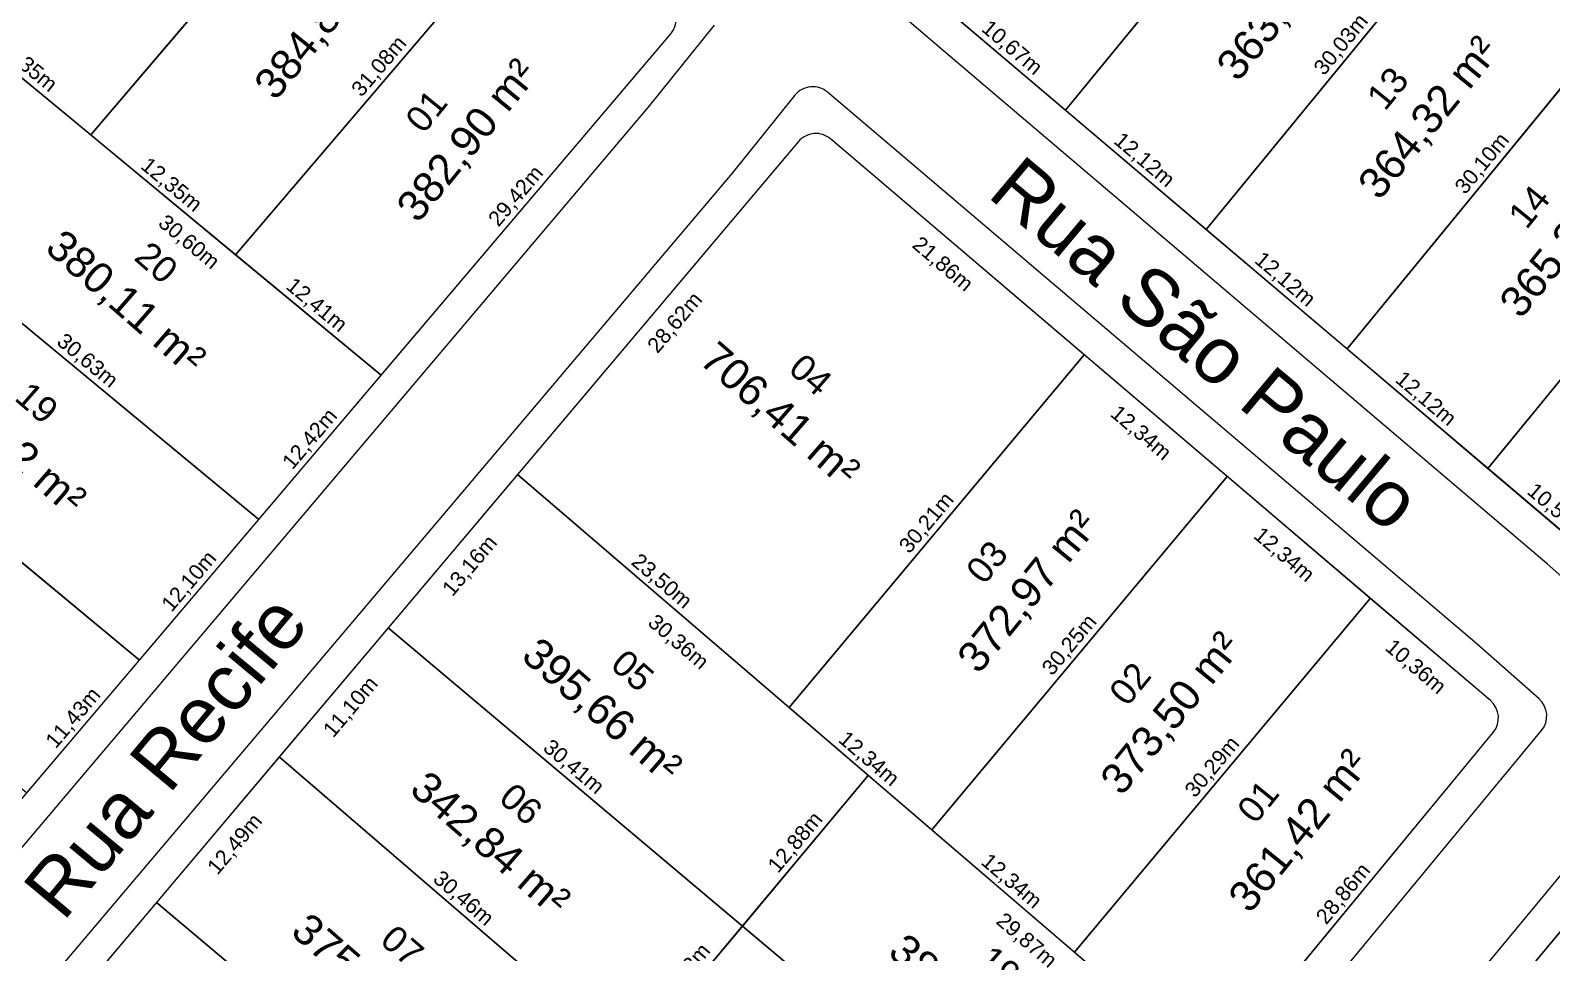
# Model space of a CAD drawing. Header units: metres. Extents: x 3808 to 8215, y 2374 to 6187.
# Drawn here: x 5240.5 to 5340.4, y 3502.2 to 3562.7 of the extents above; entities that cross this region are included whole.
import ezdxf

# ---------------------------------------------------------------- set-up
doc = ezdxf.new("R2010")
doc.units = ezdxf.units.M
for name, color, linetype in [('Areas Lotes', 1, 'Continuous'), ('Calçada', 8, 'Continuous'), ('COTAS', 7, 'Continuous'), ('Lote', 7, 'Continuous'), ('Nome das Ruas', 7, 'Continuous'), ('Nº Lote', 7, 'Continuous'), ('quadras', 7, 'Continuous')]:
    doc.layers.add(name, color=color, linetype=linetype)
doc.styles.add('Arial', font='arial.ttf')
doc.dimstyles.new('Copy(2) of ISO-25', dxfattribs={"dimtxt": 1, "dimasz": 2.5, "dimexe": 1.25, "dimexo": 0.625, "dimgap": 0.2, "dimtad": 1, "dimtoh": 1, "dimlfac": 1, "dimzin": 1, "dimtxsty": 'Arial', "dimblk": 'NONE', "dimcen": 0, "dimse1": 1, "dimse2": 1, "dimsd1": 1, "dimsd2": 1, "dimclrt": 256, "dimaunit": 1, "dimadec": 3, "dimazin": 0, "dimtfac": 1, "dimtmove": 0, "dimatfit": 3, "dimldrblk": 'NONE', "dimfxl": 1, "dimtolj": 1, "dimtzin": 0, "dimarcsym": 0})

# ---------------------------------------------------------------- blocks, each defined once
blk = doc.blocks.new('*D7905')
at = {"layer": 'Defpoints', "color": 0, "linetype": 'Continuous', "transparency": 16777216}
for p in [(5255.49, 3530.628), (5255.49, 3530.628), (5247.66, 3521.401)]:
    blk.add_point(p, dxfattribs=at)
at = {"layer": 'Lote', "linetype": 'Continuous', "lineweight": 5, "transparency": 16777216, "insert": (5250.964, 3526.533), "char_height": 1, "attachment_point": 5, "rotation": 49.68513, "style": 'Arial'}
blk.add_mtext('\\A1;12,10m', dxfattribs=at)
blk = doc.blocks.new('_None')
blk = doc.blocks.new('*D7906')
at = {"layer": 'Defpoints', "color": 0, "linetype": 'Continuous', "transparency": 16777216}
for p in [(5263.523, 3540.096), (5263.523, 3540.096), (5255.49, 3530.628)]:
    blk.add_point(p, dxfattribs=at)
at = {"layer": 'Lote', "linetype": 'Continuous', "lineweight": 5, "transparency": 16777216, "insert": (5258.896, 3535.88), "char_height": 1, "attachment_point": 5, "rotation": 49.68513, "style": 'Arial'}
blk.add_mtext('\\A1;12,42m', dxfattribs=at)
blk = doc.blocks.new('*D7907')
at = {"layer": 'Defpoints', "color": 0, "linetype": 'Continuous', "transparency": 16777216}
for p in [(5247.66, 3521.401), (5247.66, 3521.401), (5240.267, 3512.688)]:
    blk.add_point(p, dxfattribs=at)
at = {"layer": 'Lote', "linetype": 'Continuous', "lineweight": 5, "transparency": 16777216, "insert": (5243.353, 3517.563), "char_height": 1, "attachment_point": 5, "rotation": 49.68513, "style": 'Arial'}
blk.add_mtext('\\A1;11,43m', dxfattribs=at)
blk = doc.blocks.new('*D8763')
at = {"layer": 'Defpoints', "color": 0, "linetype": 'Continuous', "transparency": 16777216}
for p in [(5300.337, 3564.405), (5308.472, 3557.506), (5308.472, 3557.506)]:
    blk.add_point(p, dxfattribs=at)
at = {"layer": 'COTAS', "linetype": 'Continuous', "lineweight": 5, "transparency": 16777216, "insert": (5304.922, 3561.566), "char_height": 1, "attachment_point": 5, "rotation": 319.69681, "style": 'Arial'}
blk.add_mtext('\\A1;10,67m', dxfattribs=at)
blk = doc.blocks.new('*D8764')
at = {"layer": 'Defpoints', "color": 0, "linetype": 'Continuous', "transparency": 16777216}
for p in [(5308.472, 3557.506), (5317.715, 3549.666), (5317.715, 3549.666)]:
    blk.add_point(p, dxfattribs=at)
at = {"layer": 'COTAS', "linetype": 'Continuous', "lineweight": 5, "transparency": 16777216, "insert": (5313.611, 3554.197), "char_height": 1, "attachment_point": 5, "rotation": 319.69681, "style": 'Arial'}
blk.add_mtext('\\A1;12,12m', dxfattribs=at)
blk = doc.blocks.new('*D8765')
at = {"layer": 'Defpoints', "color": 0, "linetype": 'Continuous', "transparency": 16777216}
for p in [(5317.715, 3549.666), (5326.958, 3541.827), (5326.958, 3541.827)]:
    blk.add_point(p, dxfattribs=at)
at = {"layer": 'COTAS', "linetype": 'Continuous', "lineweight": 5, "transparency": 16777216, "insert": (5322.854, 3546.357), "char_height": 1, "attachment_point": 5, "rotation": 319.69681, "style": 'Arial'}
blk.add_mtext('\\A1;12,12m', dxfattribs=at)
blk = doc.blocks.new('*D8766')
at = {"layer": 'Defpoints', "color": 0, "linetype": 'Continuous', "transparency": 16777216}
for p in [(5326.958, 3541.827), (5336.201, 3533.987), (5336.201, 3533.987)]:
    blk.add_point(p, dxfattribs=at)
at = {"layer": 'COTAS', "linetype": 'Continuous', "lineweight": 5, "transparency": 16777216, "insert": (5332.097, 3538.518), "char_height": 1, "attachment_point": 5, "rotation": 319.69681, "style": 'Arial'}
blk.add_mtext('\\A1;12,12m', dxfattribs=at)
blk = doc.blocks.new('*D8767')
at = {"layer": 'Defpoints', "color": 0, "linetype": 'Continuous', "transparency": 16777216}
for p in [(5336.201, 3533.987), (5344.279, 3527.136), (5344.279, 3527.136)]:
    blk.add_point(p, dxfattribs=at)
at = {"layer": 'COTAS', "linetype": 'Continuous', "lineweight": 5, "transparency": 16777216, "insert": (5340.758, 3531.172), "char_height": 1, "attachment_point": 5, "rotation": 319.69681, "style": 'Arial'}
blk.add_mtext('\\A1;10,59m', dxfattribs=at)
blk = doc.blocks.new('*D8787')
at = {"layer": 'Defpoints', "color": 0, "linetype": 'Continuous', "transparency": 16777216}
for p in [(5327.602, 3580.845), (5327.602, 3580.845), (5308.472, 3557.506)]:
    blk.add_point(p, dxfattribs=at)
at = {"layer": 'COTAS', "linetype": 'Continuous', "lineweight": 5, "transparency": 16777216, "insert": (5317.417, 3569.683), "char_height": 1, "attachment_point": 5, "rotation": 50.66007, "style": 'Arial'}
blk.add_mtext('\\A1;30,18m', dxfattribs=at)
blk = doc.blocks.new('*D8788')
at = {"layer": 'Defpoints', "color": 0, "linetype": 'Continuous', "transparency": 16777216}
for p in [(5336.749, 3572.888), (5336.749, 3572.888), (5317.715, 3549.666)]:
    blk.add_point(p, dxfattribs=at)
at = {"layer": 'COTAS', "linetype": 'Continuous', "lineweight": 5, "transparency": 16777216, "insert": (5326.612, 3561.785), "char_height": 1, "attachment_point": 5, "rotation": 50.66007, "style": 'Arial'}
blk.add_mtext('\\A1;30,03m', dxfattribs=at)
blk = doc.blocks.new('*D8789')
at = {"layer": 'Defpoints', "color": 0, "linetype": 'Continuous', "transparency": 16777216}
for p in [(5346.04, 3565.107), (5346.04, 3565.107), (5326.958, 3541.827)]:
    blk.add_point(p, dxfattribs=at)
at = {"layer": 'COTAS', "linetype": 'Continuous', "lineweight": 5, "transparency": 16777216, "insert": (5335.879, 3553.975), "char_height": 1, "attachment_point": 5, "rotation": 50.66007, "style": 'Arial'}
blk.add_mtext('\\A1;30,10m', dxfattribs=at)
blk = doc.blocks.new('*D8790')
at = {"layer": 'Defpoints', "color": 0, "linetype": 'Continuous', "transparency": 16777216}
for p in [(5355.331, 3557.326), (5355.331, 3557.326), (5336.201, 3533.987)]:
    blk.add_point(p, dxfattribs=at)
at = {"layer": 'COTAS', "linetype": 'Continuous', "lineweight": 5, "transparency": 16777216, "insert": (5345.146, 3546.164), "char_height": 1, "attachment_point": 5, "rotation": 50.66007, "style": 'Arial'}
blk.add_mtext('\\A1;30,18m', dxfattribs=at)
blk = doc.blocks.new('*D1396')
at = {"layer": 'Defpoints', "color": 0, "linetype": 'Continuous', "transparency": 16777216}
for p in [(5345.423, 3508.95), (5347.15, 3507.517), (5326.726, 3486.426)]:
    blk.add_point(p, dxfattribs=at)
at = {"layer": 'COTAS', "linetype": 'Continuous', "lineweight": 5, "transparency": 16777216, "insert": (5337.185, 3496.767), "char_height": 1, "attachment_point": 5, "rotation": 50.30406, "style": 'Arial'}
blk.add_mtext('\\A1;29,27m', dxfattribs=at)
blk = doc.blocks.new('*D1448')
at = {"layer": 'Defpoints', "color": 0, "linetype": 'Continuous', "transparency": 16777216}
for p in [(5336.56, 3516.64), (5336.56, 3516.64), (5318.2, 3494.375)]:
    blk.add_point(p, dxfattribs=at)
at = {"layer": 'COTAS', "linetype": 'Continuous', "lineweight": 5, "transparency": 16777216, "insert": (5326.762, 3506.017), "char_height": 1, "attachment_point": 5, "rotation": 50.48998, "style": 'Arial'}
blk.add_mtext('\\A1;28,86m', dxfattribs=at)
blk = doc.blocks.new('*D1451')
at = {"layer": 'Defpoints', "color": 0, "linetype": 'Continuous', "transparency": 16777216}
for p in [(5248.774, 3505.487), (5250.555, 3503.984), (5240.724, 3495.947)]:
    blk.add_point(p, dxfattribs=at)
at = {"layer": 'COTAS', "linetype": 'Continuous', "lineweight": 5, "transparency": 16777216, "insert": (5245.918, 3499.73), "char_height": 1, "attachment_point": 5, "rotation": 49.84059, "style": 'Arial'}
blk.add_mtext('\\A1;12,48m', dxfattribs=at)
blk = doc.blocks.new('*D1452')
at = {"layer": 'Defpoints', "color": 0, "linetype": 'Continuous', "transparency": 16777216}
for p in [(5256.828, 3515.032), (5258.61, 3513.529), (5248.774, 3505.487)]:
    blk.add_point(p, dxfattribs=at)
at = {"layer": 'COTAS', "linetype": 'Continuous', "lineweight": 5, "transparency": 16777216, "insert": (5253.97, 3509.273), "char_height": 1, "attachment_point": 5, "rotation": 49.84059, "style": 'Arial'}
blk.add_mtext('\\A1;12,49m', dxfattribs=at)
blk = doc.blocks.new('*D1453')
at = {"layer": 'Defpoints', "color": 0, "linetype": 'Continuous', "transparency": 16777216}
for p in [(5263.986, 3523.514), (5265.767, 3522.011), (5256.828, 3515.032)]:
    blk.add_point(p, dxfattribs=at)
at = {"layer": 'COTAS', "linetype": 'Continuous', "lineweight": 5, "transparency": 16777216, "insert": (5261.576, 3518.286), "char_height": 1, "attachment_point": 5, "rotation": 49.84059, "style": 'Arial'}
blk.add_mtext('\\A1;11,10m', dxfattribs=at)
blk = doc.blocks.new('*D1454')
at = {"layer": 'Defpoints', "color": 0, "linetype": 'Continuous', "transparency": 16777216}
for p in [(5272.474, 3533.573), (5274.255, 3532.07), (5263.986, 3523.514)]:
    blk.add_point(p, dxfattribs=at)
at = {"layer": 'COTAS', "linetype": 'Continuous', "lineweight": 5, "transparency": 16777216, "insert": (5269.399, 3527.557), "char_height": 1, "attachment_point": 5, "rotation": 49.84059, "style": 'Arial'}
blk.add_mtext('\\A1;13,16m', dxfattribs=at)
blk = doc.blocks.new('*D1455')
at = {"layer": 'Defpoints', "color": 0, "linetype": 'Continuous', "transparency": 16777216}
for p in [(5290.93, 3555.443), (5292.711, 3553.94), (5272.474, 3533.573)]:
    blk.add_point(p, dxfattribs=at)
at = {"layer": 'COTAS', "linetype": 'Continuous', "lineweight": 5, "transparency": 16777216, "insert": (5282.871, 3543.521), "char_height": 1, "attachment_point": 5, "rotation": 49.84059, "style": 'Arial'}
blk.add_mtext('\\A1;28,62m', dxfattribs=at)
blk = doc.blocks.new('*D1456')
at = {"layer": 'Defpoints', "color": 0, "linetype": 'Continuous', "transparency": 16777216}
for p in [(5293.048, 3555.618), (5309.697, 3541.446), (5308.175, 3539.658)]:
    blk.add_point(p, dxfattribs=at)
at = {"layer": 'COTAS', "linetype": 'Continuous', "lineweight": 5, "transparency": 16777216, "insert": (5300.37, 3547.354), "char_height": 1, "attachment_point": 5, "rotation": 319.59379, "style": 'Arial'}
blk.add_mtext('\\A1;21,86m', dxfattribs=at)
blk = doc.blocks.new('*D1457')
at = {"layer": 'Defpoints', "color": 0, "linetype": 'Continuous', "transparency": 16777216}
for p in [(5309.697, 3541.446), (5319.093, 3533.448), (5317.571, 3531.659)]:
    blk.add_point(p, dxfattribs=at)
at = {"layer": 'COTAS', "linetype": 'Continuous', "lineweight": 5, "transparency": 16777216, "insert": (5313.392, 3536.268), "char_height": 1, "attachment_point": 5, "rotation": 319.59379, "style": 'Arial'}
blk.add_mtext('\\A1;12,34m', dxfattribs=at)
blk = doc.blocks.new('*D1458')
at = {"layer": 'Defpoints', "color": 0, "linetype": 'Continuous', "transparency": 16777216}
for p in [(5319.093, 3533.448), (5328.489, 3525.449), (5326.967, 3523.661)]:
    blk.add_point(p, dxfattribs=at)
at = {"layer": 'COTAS', "linetype": 'Continuous', "lineweight": 5, "transparency": 16777216, "insert": (5322.788, 3528.27), "char_height": 1, "attachment_point": 5, "rotation": 319.59379, "style": 'Arial'}
blk.add_mtext('\\A1;12,34m', dxfattribs=at)
blk = doc.blocks.new('*D1459')
at = {"layer": 'Defpoints', "color": 0, "linetype": 'Continuous', "transparency": 16777216}
for p in [(5328.489, 3525.449), (5336.375, 3518.736), (5334.853, 3516.948)]:
    blk.add_point(p, dxfattribs=at)
at = {"layer": 'COTAS', "linetype": 'Continuous', "lineweight": 5, "transparency": 16777216, "insert": (5331.429, 3520.914), "char_height": 1, "attachment_point": 5, "rotation": 319.59379, "style": 'Arial'}
blk.add_mtext('\\A1;10,36m', dxfattribs=at)
blk = doc.blocks.new('*D1472')
at = {"layer": 'Defpoints', "color": 0, "linetype": 'Continuous', "transparency": 16777216}
for p in [(5287.689, 3504.617), (5287.689, 3504.617), (5280.355, 3495.849)]:
    blk.add_point(p, dxfattribs=at)
at = {"layer": 'COTAS', "linetype": 'Continuous', "lineweight": 5, "transparency": 16777216, "insert": (5283.408, 3500.747), "char_height": 1, "attachment_point": 5, "rotation": 50.08861, "style": 'Arial'}
blk.add_mtext('\\A1;11,43m', dxfattribs=at)
blk = doc.blocks.new('*D1473')
at = {"layer": 'Defpoints', "color": 0, "linetype": 'Continuous', "transparency": 16777216}
for p in [(5295.521, 3513.816), (5295.521, 3513.816), (5287.254, 3503.933)]:
    blk.add_point(p, dxfattribs=at)
at = {"layer": 'COTAS', "linetype": 'Continuous', "lineweight": 5, "transparency": 16777216, "insert": (5290.773, 3509.389), "char_height": 1, "attachment_point": 5, "rotation": 50.08861, "style": 'Arial'}
blk.add_mtext('\\A1;12,88m', dxfattribs=at)
blk = doc.blocks.new('*D1478')
at = {"layer": 'Defpoints', "color": 0, "linetype": 'Continuous', "transparency": 16777216}
for p in [(5248.774, 3505.487), (5272.12, 3485.84), (5272.12, 3485.84)]:
    blk.add_point(p, dxfattribs=at)
at = {"layer": 'COTAS', "linetype": 'Continuous', "lineweight": 5, "transparency": 16777216, "insert": (5260.963, 3496.276), "char_height": 1, "attachment_point": 5, "rotation": 319.91793, "style": 'Arial'}
blk.add_mtext('\\A1;30,51m', dxfattribs=at)
blk = doc.blocks.new('*D1480')
at = {"layer": 'Defpoints', "color": 0, "linetype": 'Continuous', "transparency": 16777216}
for p in [(5256.828, 3515.032), (5279.92, 3495.165), (5279.92, 3495.165)]:
    blk.add_point(p, dxfattribs=at)
at = {"layer": 'COTAS', "linetype": 'Continuous', "lineweight": 5, "transparency": 16777216, "insert": (5268.896, 3505.706), "char_height": 1, "attachment_point": 5, "rotation": 319.29337, "style": 'Arial'}
blk.add_mtext('\\A1;30,46m', dxfattribs=at)
blk = doc.blocks.new('*D1482')
at = {"layer": 'Defpoints', "color": 0, "linetype": 'Continuous', "transparency": 16777216}
for p in [(5263.986, 3523.514), (5287.254, 3503.933), (5287.254, 3503.933)]:
    blk.add_point(p, dxfattribs=at)
at = {"layer": 'COTAS', "linetype": 'Continuous', "lineweight": 5, "transparency": 16777216, "insert": (5276.136, 3514.337), "char_height": 1, "attachment_point": 5, "rotation": 319.91793, "style": 'Arial'}
blk.add_mtext('\\A1;30,41m', dxfattribs=at)
blk = doc.blocks.new('*D1483')
at = {"layer": 'Defpoints', "color": 0, "linetype": 'Continuous', "transparency": 16777216}
for p in [(5287.254, 3503.933), (5310.175, 3484.644), (5310.175, 3484.644)]:
    blk.add_point(p, dxfattribs=at)
at = {"layer": 'COTAS', "linetype": 'Continuous', "lineweight": 5, "transparency": 16777216, "insert": (5299.23, 3494.901), "char_height": 1, "attachment_point": 5, "rotation": 319.91793, "style": 'Arial'}
blk.add_mtext('\\A1;29,96m', dxfattribs=at)
blk = doc.blocks.new('*D1484')
at = {"layer": 'Defpoints', "color": 0, "linetype": 'Continuous', "transparency": 16777216}
for p in [(5272.474, 3533.573), (5290.317, 3518.277), (5290.317, 3518.277)]:
    blk.add_point(p, dxfattribs=at)
at = {"layer": 'COTAS', "linetype": 'Continuous', "lineweight": 5, "transparency": 16777216, "insert": (5281.917, 3526.533), "char_height": 1, "attachment_point": 5, "rotation": 319.39563, "style": 'Arial'}
blk.add_mtext('\\A1;23,50m', dxfattribs=at)
blk = doc.blocks.new('*D1485')
at = {"layer": 'Defpoints', "color": 0, "linetype": 'Continuous', "transparency": 16777216}
for p in [(5272.474, 3533.573), (5295.521, 3513.816), (5294.009, 3512.053)]:
    blk.add_point(p, dxfattribs=at)
at = {"layer": 'COTAS', "linetype": 'Continuous', "lineweight": 5, "transparency": 16777216, "insert": (5283.007, 3522.539), "char_height": 1, "attachment_point": 5, "rotation": 319.39563, "style": 'Arial'}
blk.add_mtext('\\A1;30,36m', dxfattribs=at)
blk = doc.blocks.new('*D1486')
at = {"layer": 'Defpoints', "color": 0, "linetype": 'Continuous', "transparency": 16777216}
for p in [(5290.317, 3518.277), (5299.686, 3510.246), (5299.686, 3510.246)]:
    blk.add_point(p, dxfattribs=at)
at = {"layer": 'COTAS', "linetype": 'Continuous', "lineweight": 5, "transparency": 16777216, "insert": (5295.523, 3514.87), "char_height": 1, "attachment_point": 5, "rotation": 319.39563, "style": 'Arial'}
blk.add_mtext('\\A1;12,34m', dxfattribs=at)
blk = doc.blocks.new('*D1487')
at = {"layer": 'Defpoints', "color": 0, "linetype": 'Continuous', "transparency": 16777216}
for p in [(5299.686, 3510.246), (5309.055, 3502.215), (5309.055, 3502.215)]:
    blk.add_point(p, dxfattribs=at)
at = {"layer": 'COTAS', "linetype": 'Continuous', "lineweight": 5, "transparency": 16777216, "insert": (5304.891, 3506.838), "char_height": 1, "attachment_point": 5, "rotation": 319.39563, "style": 'Arial'}
blk.add_mtext('\\A1;12,34m', dxfattribs=at)
blk = doc.blocks.new('*D1488')
at = {"layer": 'Defpoints', "color": 0, "linetype": 'Continuous', "transparency": 16777216}
for p in [(5309.055, 3502.215), (5318.2, 3494.375), (5318.2, 3494.375)]:
    blk.add_point(p, dxfattribs=at)
at = {"layer": 'COTAS', "linetype": 'Continuous', "lineweight": 5, "transparency": 16777216, "insert": (5314.149, 3498.903), "char_height": 1, "attachment_point": 5, "rotation": 319.39563, "style": 'Arial'}
blk.add_mtext('\\A1;12,05m', dxfattribs=at)
blk = doc.blocks.new('*D1489')
at = {"layer": 'Defpoints', "color": 0, "linetype": 'Continuous', "transparency": 16777216}
for p in [(5295.521, 3513.816), (5318.2, 3494.375), (5316.692, 3492.616)]:
    blk.add_point(p, dxfattribs=at)
at = {"layer": 'COTAS', "linetype": 'Continuous', "lineweight": 5, "transparency": 16777216, "insert": (5305.874, 3502.945), "char_height": 1, "attachment_point": 5, "rotation": 319.39563, "style": 'Arial'}
blk.add_mtext('\\A1;29,87m', dxfattribs=at)
blk = doc.blocks.new('*D1490')
at = {"layer": 'Defpoints', "color": 0, "linetype": 'Continuous', "transparency": 16777216}
for p in [(5309.697, 3541.446), (5309.697, 3541.446), (5290.317, 3518.277)]:
    blk.add_point(p, dxfattribs=at)
at = {"layer": 'COTAS', "linetype": 'Continuous', "lineweight": 5, "transparency": 16777216, "insert": (5299.393, 3530.376), "char_height": 1, "attachment_point": 5, "rotation": 50.08861, "style": 'Arial'}
blk.add_mtext('\\A1;30,21m', dxfattribs=at)
blk = doc.blocks.new('*D1491')
at = {"layer": 'Defpoints', "color": 0, "linetype": 'Continuous', "transparency": 16777216}
for p in [(5319.093, 3533.448), (5319.093, 3533.448), (5299.686, 3510.246)]:
    blk.add_point(p, dxfattribs=at)
at = {"layer": 'COTAS', "linetype": 'Continuous', "lineweight": 5, "transparency": 16777216, "insert": (5308.775, 3522.361), "char_height": 1, "attachment_point": 5, "rotation": 50.08861, "style": 'Arial'}
blk.add_mtext('\\A1;30,25m', dxfattribs=at)
blk = doc.blocks.new('*D1492')
at = {"layer": 'Defpoints', "color": 0, "linetype": 'Continuous', "transparency": 16777216}
for p in [(5328.489, 3525.449), (5328.489, 3525.449), (5309.055, 3502.215)]:
    blk.add_point(p, dxfattribs=at)
at = {"layer": 'COTAS', "linetype": 'Continuous', "lineweight": 5, "transparency": 16777216, "insert": (5318.158, 3514.346), "char_height": 1, "attachment_point": 5, "rotation": 50.08861, "style": 'Arial'}
blk.add_mtext('\\A1;30,29m', dxfattribs=at)
blk = doc.blocks.new('*D1499')
at = {"layer": 'Defpoints', "color": 0, "linetype": 'Continuous', "transparency": 16777216}
for p in [(5282.555, 3562.526), (5282.555, 3562.526), (5263.523, 3540.096)]:
    blk.add_point(p, dxfattribs=at)
at = {"layer": 'COTAS', "linetype": 'Continuous', "lineweight": 5, "transparency": 16777216, "insert": (5272.428, 3551.829), "char_height": 1, "attachment_point": 5, "rotation": 49.68513, "style": 'Arial'}
blk.add_mtext('\\A1;29,42m', dxfattribs=at)
blk = doc.blocks.new('*D1526')
at = {"layer": 'Defpoints', "color": 0, "linetype": 'Continuous', "transparency": 16777216}
for p in [(5224.046, 3540.955), (5247.66, 3521.401), (5247.66, 3521.401)]:
    blk.add_point(p, dxfattribs=at)
at = {"layer": 'COTAS', "linetype": 'Continuous', "lineweight": 5, "transparency": 16777216, "insert": (5236.364, 3531.795), "char_height": 1, "attachment_point": 5, "rotation": 320.3722, "style": 'Arial'}
blk.add_mtext('\\A1;30,66m', dxfattribs=at)
blk = doc.blocks.new('*D1528')
at = {"layer": 'Defpoints', "color": 0, "linetype": 'Continuous', "transparency": 16777216}
for p in [(5231.899, 3550.164), (5255.49, 3530.628), (5255.49, 3530.628)]:
    blk.add_point(p, dxfattribs=at)
at = {"layer": 'COTAS', "linetype": 'Continuous', "lineweight": 5, "transparency": 16777216, "insert": (5244.205, 3541.013), "char_height": 1, "attachment_point": 5, "rotation": 320.3722, "style": 'Arial'}
blk.add_mtext('\\A1;30,63m', dxfattribs=at)
blk = doc.blocks.new('*D1530')
at = {"layer": 'Defpoints', "color": 0, "linetype": 'Continuous', "transparency": 16777216}
for p in [(5239.955, 3559.613), (5263.523, 3540.096), (5262.141, 3538.427)]:
    blk.add_point(p, dxfattribs=at)
at = {"layer": 'COTAS', "linetype": 'Continuous', "lineweight": 5, "transparency": 16777216, "insert": (5250.867, 3548.802), "char_height": 1, "attachment_point": 5, "rotation": 320.3722, "style": 'Arial'}
blk.add_mtext('\\A1;30,60m', dxfattribs=at)
blk = doc.blocks.new('*D1538')
at = {"layer": 'Defpoints', "color": 0, "linetype": 'Continuous', "transparency": 16777216}
for p in [(5234.943, 3563.763), (5244.455, 3555.886), (5244.455, 3555.886)]:
    blk.add_point(p, dxfattribs=at)
at = {"layer": 'COTAS', "linetype": 'Continuous', "lineweight": 5, "transparency": 16777216, "insert": (5240.21, 3560.441), "char_height": 1, "attachment_point": 5, "rotation": 320.3722, "style": 'Arial'}
blk.add_mtext('\\A1;12,35m', dxfattribs=at)
blk = doc.blocks.new('*D1539')
at = {"layer": 'Defpoints', "color": 0, "linetype": 'Continuous', "transparency": 16777216}
for p in [(5244.455, 3555.886), (5253.967, 3548.009), (5253.967, 3548.009)]:
    blk.add_point(p, dxfattribs=at)
at = {"layer": 'COTAS', "linetype": 'Continuous', "lineweight": 5, "transparency": 16777216, "insert": (5249.722, 3552.564), "char_height": 1, "attachment_point": 5, "rotation": 320.3722, "style": 'Arial'}
blk.add_mtext('\\A1;12,35m', dxfattribs=at)
blk = doc.blocks.new('*D1540')
at = {"layer": 'Defpoints', "color": 0, "linetype": 'Continuous', "transparency": 16777216}
for p in [(5253.967, 3548.009), (5263.523, 3540.096), (5263.523, 3540.096)]:
    blk.add_point(p, dxfattribs=at)
at = {"layer": 'COTAS', "linetype": 'Continuous', "lineweight": 5, "transparency": 16777216, "insert": (5259.256, 3544.669), "char_height": 1, "attachment_point": 5, "rotation": 320.3722, "style": 'Arial'}
blk.add_mtext('\\A1;12,41m', dxfattribs=at)
blk = doc.blocks.new('*D1543')
at = {"layer": 'Defpoints', "color": 0, "linetype": 'Continuous', "transparency": 16777216}
for p in [(5264.728, 3579.662), (5264.728, 3579.662), (5244.455, 3555.886)]:
    blk.add_point(p, dxfattribs=at)
at = {"layer": 'COTAS', "linetype": 'Continuous', "lineweight": 5, "transparency": 16777216, "insert": (5253.982, 3568.294), "char_height": 1, "attachment_point": 5, "rotation": 49.54722, "style": 'Arial'}
blk.add_mtext('\\A1;31,25m', dxfattribs=at)
blk = doc.blocks.new('*D1544')
at = {"layer": 'Defpoints', "color": 0, "linetype": 'Continuous', "transparency": 16777216}
for p in [(5274.133, 3571.659), (5274.133, 3571.659), (5253.967, 3548.009)]:
    blk.add_point(p, dxfattribs=at)
at = {"layer": 'COTAS', "linetype": 'Continuous', "lineweight": 5, "transparency": 16777216, "insert": (5263.441, 3560.354), "char_height": 1, "attachment_point": 5, "rotation": 49.54722, "style": 'Arial'}
blk.add_mtext('\\A1;31,08m', dxfattribs=at)

msp = doc.modelspace()

# ---------------------------------------------------------------- linework, layer by layer
at = {"layer": 'Calçada', "linetype": 'Continuous', "lineweight": 5}
for p, q in [((5300.463, 3561.401), (5297.172, 3564.196)), ((5281.174, 3557.822), (5285.41, 3563.082)), ((5340.098, 3527.723), (5300.463, 3561.401)), ((5290.7, 3558.49), (5286.572, 3553.365)), ((5335.511, 3522.435), (5292.84, 3558.693)), ((5210.35, 3474.124), (5281.174, 3557.822)), ((5286.572, 3553.365), (5215.695, 3469.604)), ((5344.07, 3524.206), (5340.098, 3527.723)), ((5339.57, 3518.841), (5335.511, 3522.435)), ((5261.44, 3422.134), (5339.731, 3516.762)), ((5344.911, 3512.041), (5266.826, 3417.663))]:
    msp.add_line(p, q, dxfattribs=at)
for centre, start, end in [((5291.869, 3557.55), 49.6453, 141.1508), ((5338.575, 3517.718), 320.39702, 48.47722)]:
    msp.add_arc(centre, 1.5, start, end, dxfattribs=at)
at = {"layer": 'Lote', "linetype": 'Continuous', "lineweight": 5}
for p, q in [((5308.472, 3557.506), (5327.457, 3580.669)), ((5244.455, 3555.886), (5264.728, 3579.662)), ((5317.715, 3549.666), (5336.749, 3572.888)), ((5253.967, 3548.009), (5274.133, 3571.659)), ((5326.958, 3541.827), (5346.04, 3565.107)), ((5263.523, 3540.096), (5239.955, 3559.613)), ((5336.201, 3533.987), (5355.331, 3557.326)), ((5255.49, 3530.628), (5231.899, 3550.164)), ((5290.317, 3518.277), (5309.697, 3541.446)), ((5247.66, 3521.401), (5226.309, 3539.082)), ((5318.2, 3494.375), (5272.474, 3533.573)), ((5299.686, 3510.246), (5319.093, 3533.448)), ((5309.055, 3502.215), (5328.489, 3525.449)), ((5287.254, 3503.933), (5263.986, 3523.514)), ((5277.535, 3497.217), (5256.828, 3515.032)), ((5281.802, 3497.415), (5295.521, 3513.816)), ((5295.168, 3466.444), (5248.774, 3505.487)), ((5310.175, 3484.644), (5287.254, 3503.933))]:
    msp.add_line(p, q, dxfattribs=at)
at = {"layer": 'Lote', "linetype": 'Continuous', "lineweight": 5, "flags": 128}
for points in [[(5327.457, 3580.669), (5318.182, 3588.437), (5300.149, 3566.502, 0.409728), (5300.337, 3564.405), (5308.472, 3557.506)], [(5253.967, 3548.009), (5263.523, 3540.096), (5282.555, 3562.526, 0.413799), (5282.383, 3564.639), (5274.133, 3571.659)], [(5336.201, 3533.987), (5344.279, 3527.136, 0.419664), (5346.411, 3527.331), (5364.581, 3549.579), (5355.331, 3557.326)], [(5290.317, 3518.277), (5309.697, 3541.446), (5293.048, 3555.618, 0.415476), (5290.93, 3555.443), (5272.474, 3533.573)], [(5336.56, 3516.64, 0.40964), (5336.375, 3518.736), (5328.489, 3525.449), (5309.055, 3502.215), (5318.2, 3494.375)], [(5356.422, 3501.801), (5347.533, 3509.148, 0.413599), (5345.423, 3508.95), (5326.726, 3486.426), (5336.627, 3478.098)]]:
    msp.add_lwpolyline(points, format="xyb", close=True, dxfattribs=at)
for points in [[(5234.943, 3563.763), (5239.955, 3559.613), (5244.455, 3555.886), (5264.728, 3579.662), (5255.324, 3587.665)], [(5336.749, 3572.888), (5327.457, 3580.669), (5308.472, 3557.506), (5317.715, 3549.666)], [(5244.455, 3555.886), (5253.967, 3548.009), (5274.133, 3571.659), (5264.728, 3579.662)], [(5317.715, 3549.666), (5326.958, 3541.827), (5346.04, 3565.107), (5336.749, 3572.888)], [(5326.958, 3541.827), (5336.201, 3533.987), (5355.331, 3557.326), (5346.04, 3565.107)], [(5255.49, 3530.628), (5263.523, 3540.096), (5239.955, 3559.613), (5231.899, 3550.164)], [(5290.317, 3518.277), (5299.686, 3510.246), (5319.093, 3533.448), (5309.697, 3541.446)], [(5287.254, 3503.933), (5295.521, 3513.816), (5272.474, 3533.573), (5263.986, 3523.514)], [(5299.686, 3510.246), (5309.055, 3502.215), (5328.489, 3525.449), (5319.093, 3533.448)], [(5310.175, 3484.644), (5318.2, 3494.375), (5295.521, 3513.816), (5287.254, 3503.933)], [(5248.774, 3505.487), (5240.724, 3495.947), (5264.111, 3476.266), (5272.12, 3485.84)]]:
    msp.add_lwpolyline(points, close=True, dxfattribs=at)
for points in [[(5226.309, 3539.082), (5247.66, 3521.401), (5255.49, 3530.628), (5231.899, 3550.164), (5225.952, 3543.19)], [(5222.141, 3538.72), (5216.633, 3532.26), (5240.267, 3512.688), (5247.66, 3521.401), (5226.309, 3539.082)], [(5281.802, 3497.415), (5287.254, 3503.933), (5263.986, 3523.514), (5256.828, 3515.032), (5277.535, 3497.217)], [(5277.535, 3497.217), (5256.828, 3515.032), (5248.774, 3505.487), (5272.12, 3485.84), (5278.042, 3492.92)], [(5281.988, 3493.386), (5302.694, 3475.572), (5310.175, 3484.644), (5287.254, 3503.933), (5281.802, 3497.415)]]:
    msp.add_lwpolyline(points, dxfattribs=at)
at = {"layer": 'quadras', "linetype": 'Continuous', "lineweight": 5}
for p, q in [((5344.279, 3527.136), (5300.337, 3564.405)), ((5206.073, 3472.389), (5282.555, 3562.526)), ((5290.93, 3555.443), (5214.96, 3465.415)), ((5336.375, 3518.736), (5293.048, 3555.618)), ((5261.983, 3426.203), (5336.56, 3516.64)), ((5345.423, 3508.95), (5269.718, 3417.749))]:
    msp.add_line(p, q, dxfattribs=at)
for centre, start, end in [((5281.411, 3563.496), 319.68513, 49.60398), ((5292.076, 3554.476), 49.59379, 139.84059), ((5335.403, 3517.594), 320.48998, 49.59379)]:
    msp.add_arc(centre, 1.5, start, end, dxfattribs=at)

# ---------------------------------------------------------------- texts
at = {"layer": 'Areas Lotes', "color": 1, "lineweight": 5, "style": 'Arial'}
for s, rotation, p in [('363,40 m²', 50.94257, (5319.788, 3559.293)), ('384,82 m²', 50.94257, (5256.595, 3558.061)), ('364,32 m²', 50.94257, (5329.079, 3551.512)), ('382,90 m²', 50.94257, (5265.944, 3550.019)), ('365,24 m²', 50.94257, (5338.37, 3543.731)), ('380,11 m²', 318.90341, (5241.365, 3548.315)), ('706,41 m²', 318.90341, (5284.323, 3540.953)), ('370,82 m²', 318.90341, (5233.513, 3539.106)), ('372,97 m²', 50.94257, (5302.764, 3520.402)), ('395,66 m²', 318.90341, (5272.638, 3521.526)), ('373,50 m²', 50.94257, (5312.16, 3512.403)), ('361,42 m²', 50.94257, (5320.568, 3504.68)), ('342,84 m²', 318.90341, (5265.304, 3512.758)), ('375,68 m²', 318.90341, (5257.504, 3503.433)), ('381,35 m²', 318.90341, (5296.72, 3502.084))]:
    msp.add_text(s, height=2.0071, rotation=rotation, dxfattribs=at).set_placement(p)
at = {"layer": 'Nome das Ruas', "lineweight": 5, "style": 'Arial'}
for s, height, rotation, p in [('Rua São Paulo', 3.68425, 320.03046, (5303.248, 3551.883, 190.804)), ('Rua Recife', 3.6842, 50.27315, (5242.644, 3504.161, 190.804))]:
    msp.add_text(s, height=height, rotation=rotation, dxfattribs=at).set_placement(p)
at = {"layer": 'Nº Lote', "lineweight": 5, "style": 'Arial'}
for s, rotation, p in [('13', 50.94257, (5329.449, 3557.387, 1.156)), ('01', 50.94257, (5266.314, 3555.894, 1.156)), ('14', 50.94257, (5338.74, 3549.606, 1.156)), ('20', 318.90341, (5247.223, 3547.736, 1.156)), ('04', 318.90341, (5290.181, 3540.373, 1.156)), ('19', 318.90341, (5239.37, 3538.527, 1.156)), ('03', 50.94257, (5303.134, 3526.276, 1.156)), ('05', 318.90341, (5278.496, 3520.947, 1.156)), ('02', 50.94257, (5312.53, 3518.278, 1.156)), ('06', 318.90341, (5271.162, 3512.179, 1.156)), ('01', 50.94257, (5320.938, 3510.555, 1.156)), ('07', 318.90341, (5263.362, 3502.854, 1.156)), ('19', 318.90341, (5302.578, 3501.505, 1.156))]:
    msp.add_text(s, height=1.706, rotation=rotation, dxfattribs=at).set_placement(p)

# ---------------------------------------------------------------- dimensions: what is measured, and where the dimension line sits
at = {"layer": 'COTAS', "linetype": 'Continuous', "lineweight": 5}
for p1, p2, distance, picture, middle in [((5308.472, 3557.506), (5327.602, 3580.845), 0, '*D8787', (5317.417, 3569.683)), ((5244.455, 3555.886), (5264.728, 3579.662), 0, '*D1543', (5253.982, 3568.294)), ((5317.715, 3549.666), (5336.749, 3572.888), 0, '*D8788', (5326.612, 3561.785)), ((5253.967, 3548.009), (5274.133, 3571.659), 0, '*D1544', (5263.441, 3560.354)), ((5300.337, 3564.405), (5308.472, 3557.506), 0, '*D8763', (5304.922, 3561.566)), ((5326.958, 3541.827), (5346.04, 3565.107), 0, '*D8789', (5335.879, 3553.975)), ((5263.523, 3540.096), (5282.555, 3562.526), 0, '*D1499', (5272.428, 3551.829)), ((5308.472, 3557.506), (5317.715, 3549.666), 0, '*D8764', (5313.611, 3554.197)), ((5336.201, 3533.987), (5355.331, 3557.326), 0, '*D8790', (5345.146, 3546.164)), ((5293.048, 3555.618), (5309.697, 3541.446), -2.348, '*D1456', (5300.37, 3547.354)), ((5231.899, 3550.164), (5255.49, 3530.628), 0, '*D1528', (5244.205, 3541.013)), ((5290.317, 3518.277), (5309.697, 3541.446), 0, '*D1490', (5299.393, 3530.376)), ((5224.046, 3540.955), (5247.66, 3521.401), 0, '*D1526', (5236.364, 3531.795)), ((5272.474, 3533.573), (5290.317, 3518.277), 0, '*D1484', (5281.917, 3526.533)), ((5272.474, 3533.573), (5295.521, 3513.816), -2.323, '*D1485', (5283.007, 3522.539)), ((5299.686, 3510.246), (5319.093, 3533.448), 0, '*D1491', (5308.775, 3522.361)), ((5309.055, 3502.215), (5328.489, 3525.449), 0, '*D1492', (5318.158, 3514.346)), ((5263.986, 3523.514), (5287.254, 3503.933), 0, '*D1482', (5276.136, 3514.337)), ((5290.317, 3518.277), (5299.686, 3510.246), 0, '*D1486', (5295.523, 3514.87)), ((5256.828, 3515.032), (5279.92, 3495.165), 0, '*D1480', (5268.896, 3505.706)), ((5295.521, 3513.816), (5318.2, 3494.375), -2.317, '*D1489', (5305.874, 3502.945)), ((5248.774, 3505.487), (5272.12, 3485.84), 0, '*D1478', (5260.963, 3496.276)), ((5287.254, 3503.933), (5310.175, 3484.644), 0, '*D1483', (5299.23, 3494.901))]:
    dim = msp.add_aligned_dim(p1=p1, p2=p2, distance=distance, dimstyle='Copy(2) of ISO-25', override={"dimpost": 'm'}, dxfattribs=at)
    dim.commit()
    dim.dimension.update_dxf_attribs({"geometry": picture, "text_midpoint": middle})
for base, p1, p2, angle, picture, middle in [((5244.455, 3555.886), (5234.943, 3563.763), (5244.455, 3555.886), 140.3722, '*D1538', (5240.21, 3560.441)), ((5262.141, 3538.427), (5239.955, 3559.613), (5263.523, 3540.096), 140.3722, '*D1530', (5250.867, 3548.802)), ((5253.967, 3548.009), (5244.455, 3555.886), (5253.967, 3548.009), 140.3722, '*D1539', (5249.722, 3552.564)), ((5292.711, 3553.94), (5272.474, 3533.573), (5290.93, 3555.443), 229.84059, '*D1455', (5282.871, 3543.521)), ((5326.958, 3541.827), (5317.715, 3549.666), (5326.958, 3541.827), 139.69681, '*D8765', (5322.854, 3546.357)), ((5263.523, 3540.096), (5253.967, 3548.009), (5263.523, 3540.096), 140.3722, '*D1540', (5259.256, 3544.669)), ((5317.571, 3531.659), (5309.697, 3541.446), (5319.093, 3533.448), 139.59379, '*D1457', (5313.392, 3536.268)), ((5336.201, 3533.987), (5326.958, 3541.827), (5336.201, 3533.987), 139.69681, '*D8766', (5332.097, 3538.518)), ((5274.255, 3532.07), (5263.986, 3523.514), (5272.474, 3533.573), 229.84059, '*D1454', (5269.399, 3527.557)), ((5326.967, 3523.661), (5319.093, 3533.448), (5328.489, 3525.449), 139.59379, '*D1458', (5322.788, 3528.27)), ((5344.279, 3527.136), (5336.201, 3533.987), (5344.279, 3527.136), 139.69681, '*D8767', (5340.758, 3531.172)), ((5334.853, 3516.948), (5328.489, 3525.449), (5336.375, 3518.736), 139.59379, '*D1459', (5331.429, 3520.914)), ((5265.767, 3522.011), (5256.828, 3515.032), (5263.986, 3523.514), 229.84059, '*D1453', (5261.576, 3518.286)), ((5336.56, 3516.64), (5318.2, 3494.375), (5336.56, 3516.64), 230.48998, '*D1448', (5326.762, 3506.017)), ((5258.61, 3513.529), (5248.774, 3505.487), (5256.828, 3515.032), 229.84059, '*D1452', (5253.97, 3509.273)), ((5295.521, 3513.816), (5287.254, 3503.933), (5295.521, 3513.816), 230.08861, '*D1473', (5290.773, 3509.389)), ((5309.055, 3502.215), (5299.686, 3510.246), (5309.055, 3502.215), 139.39563, '*D1487', (5304.891, 3506.838)), ((5347.15, 3507.517), (5326.726, 3486.426), (5345.423, 3508.95), 230.30406, '*D1396', (5337.185, 3496.767)), ((5250.555, 3503.984), (5240.724, 3495.947), (5248.774, 3505.487), 229.84059, '*D1451', (5245.918, 3499.73)), ((5287.689, 3504.617), (5280.355, 3495.849), (5287.689, 3504.617), 230.08861, '*D1472', (5283.408, 3500.747)), ((5318.2, 3494.375), (5309.055, 3502.215), (5318.2, 3494.375), 139.39563, '*D1488', (5314.149, 3498.903))]:
    dim = msp.add_linear_dim(base=base, p1=p1, p2=p2, angle=angle, dimstyle='Copy(2) of ISO-25', override={"dimpost": 'm', "dimtmove": 1}, dxfattribs=at)
    dim.commit()
    dim.dimension.update_dxf_attribs({"geometry": picture, "text_midpoint": middle})
at = {"layer": 'Lote', "linetype": 'Continuous', "lineweight": 5}
for p1, p2, picture, middle in [((5255.49, 3530.628), (5263.523, 3540.096), '*D7906', (5258.896, 3535.88)), ((5247.66, 3521.401), (5255.49, 3530.628), '*D7905', (5250.964, 3526.533)), ((5240.267, 3512.688), (5247.66, 3521.401), '*D7907', (5243.353, 3517.563))]:
    dim = msp.add_aligned_dim(p1=p1, p2=p2, distance=0, dimstyle='Copy(2) of ISO-25', override={"dimpost": 'm'}, dxfattribs=at)
    dim.commit()
    dim.dimension.update_dxf_attribs({"geometry": picture, "text_midpoint": middle})

doc.saveas('drawing.dxf')
